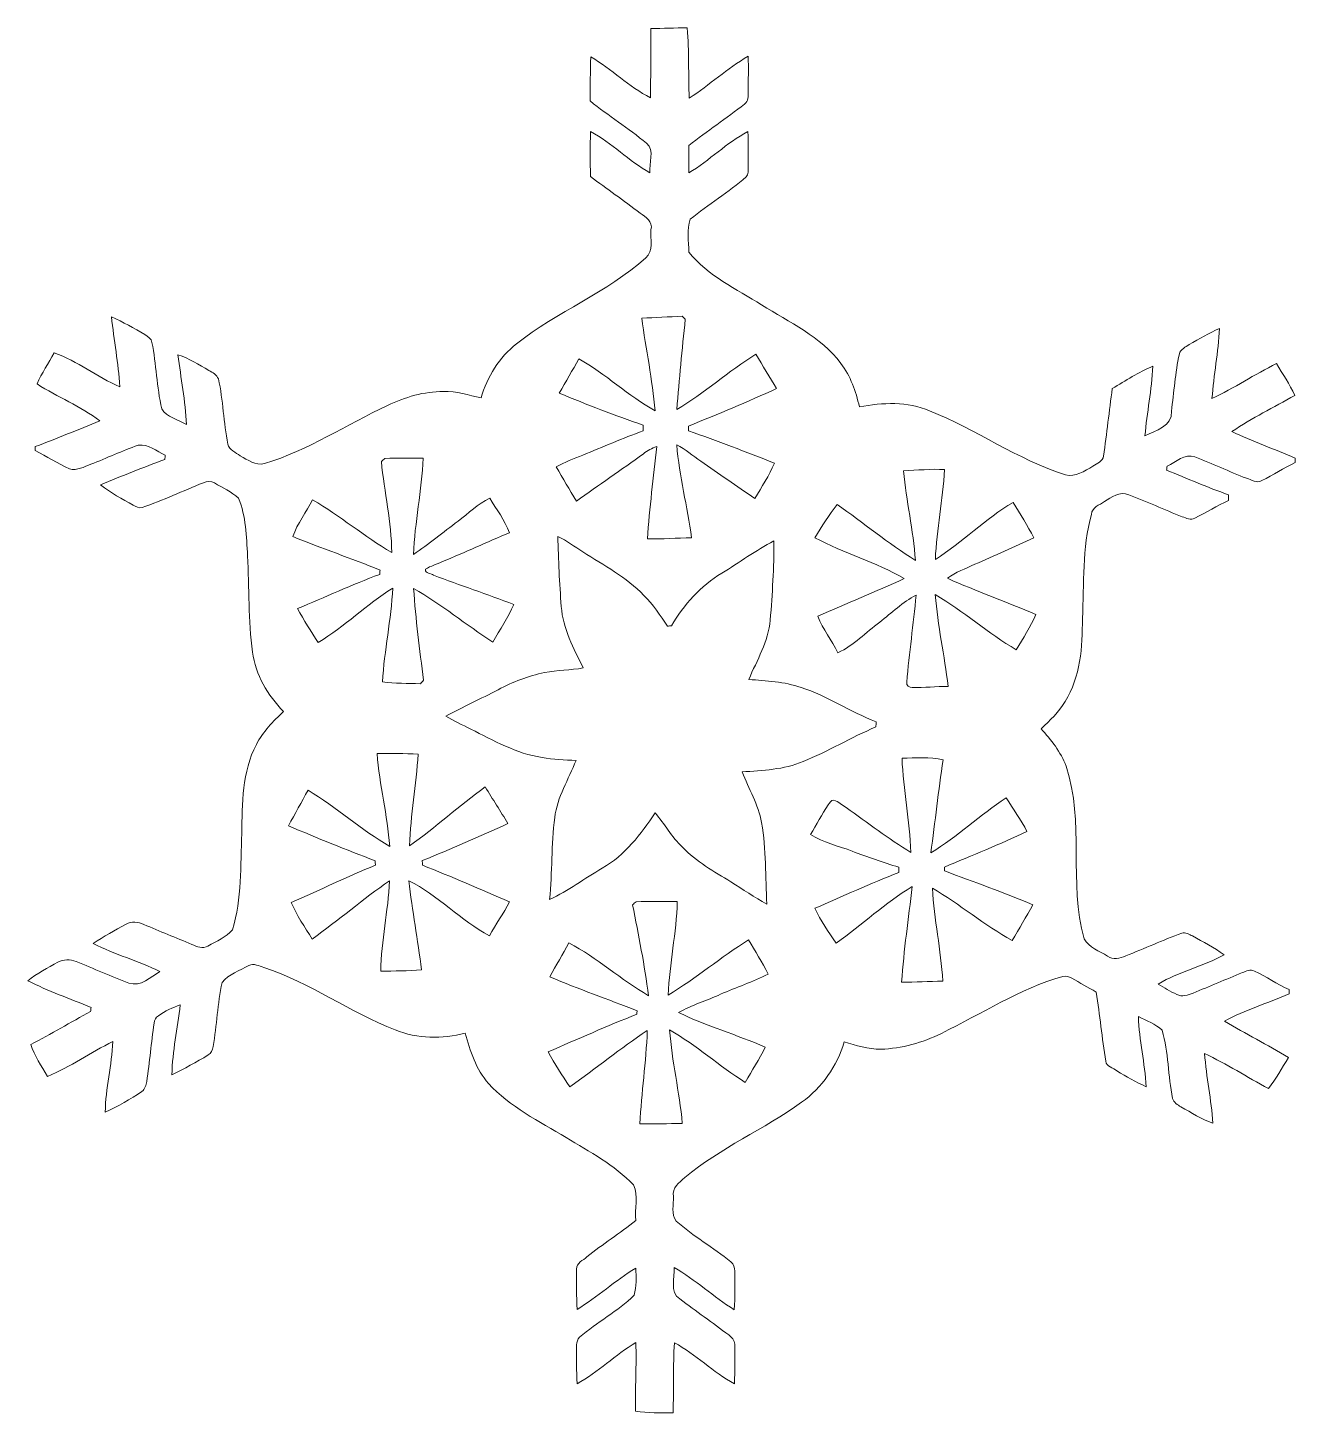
# Model space of a CAD drawing. Header units: centimetres. Extents: x -14.8 to 14.8, y -16.2 to 16.1.
import ezdxf

# ---------------------------------------------------------------- set-up
doc = ezdxf.new("R2010")
doc.units = ezdxf.units.CM
doc.header["$MEASUREMENT"] = 0
doc.layers.add('Layer 1', color=7, linetype='Continuous')

msp = doc.modelspace()

# ---------------------------------------------------------------- linework, layer by layer
at = {"layer": 'Layer 1', "color": 8, "lineweight": 9}
for points, knots in [([(-0.24942, 16.12855), (0.03316, 16.13208), (0.31679, 16.14831), (0.60007, 16.14196), (0.60007, 16.14196), (0.64382, 15.59797), (0.62406, 15.05187), (0.64735, 14.50683), (0.64735, 14.50683), (1.11548, 14.81622), (1.53599, 15.19475), (2.01753, 15.48403), (2.01753, 15.48403), (2.03588, 15.2071), (2.01648, 14.92981), (2.02459, 14.65253), (2.02459, 14.65253), (2.02318, 14.55411), (2.03094, 14.43028), (1.93886, 14.36749), (1.93886, 14.36749), (1.50848, 14.04117), (1.06574, 13.73143), (0.63606, 13.40511), (0.63606, 13.40511), (0.63465, 13.19062), (0.63394, 12.97648), (0.63711, 12.76199), (0.63711, 12.76199), (1.11583, 13.0548), (1.51835, 13.46473), (2.01577, 13.72543), (2.01577, 13.72543), (2.03129, 13.44921), (2.01789, 13.17263), (2.02459, 12.89605), (2.02459, 12.89605), (2.02177, 12.81985), (2.02565, 12.73271), (1.97591, 12.67027), (1.97591, 12.67027), (1.56739, 12.30762), (1.08867, 12.03245), (0.67204, 11.68249), (0.67204, 11.68249), (0.58314, 11.44543), (0.63218, 11.16497), (0.63853, 10.91485), (0.63853, 10.91485), (1.08126, 10.36416), (1.74625, 10.05513), (2.33398, 9.68471), (2.33398, 9.68471), (2.98097, 9.28043), (3.71651, 8.94988), (4.18288, 8.32299), (4.18288, 8.32299), (4.40972, 8.02454), (4.53178, 7.66965), (4.61433, 7.30876), (4.61433, 7.30876), (5.1569, 7.41247), (5.7337, 7.43505), (6.25228, 7.21633), (6.25228, 7.21633), (7.33742, 6.78559), (8.29804, 6.07544), (9.41881, 5.72655), (9.41881, 5.72655), (9.65447, 5.65599), (9.86155, 5.81933), (10.05875, 5.9241), (10.05875, 5.9241), (10.15047, 5.98725), (10.29053, 6.03523), (10.30958, 6.16223), (10.30958, 6.16223), (10.37978, 6.68681), (10.44116, 7.2128), (10.51242, 7.73738), (10.51242, 7.73738), (10.82357, 7.91518), (11.12096, 8.12579), (11.45787, 8.25455), (11.45787, 8.25455), (11.43211, 7.70916), (11.31711, 7.17294), (11.27407, 6.62931), (11.27407, 6.62931), (11.51996, 6.76195), (11.9186, 6.84873), (11.88861, 7.20469), (11.88861, 7.20469), (11.95176, 7.64989), (11.97998, 8.10145), (12.07523, 8.54136), (12.07523, 8.54136), (12.1031, 8.65284), (12.21846, 8.7054), (12.30665, 8.76185), (12.30665, 8.76185), (12.53666, 8.8959), (12.76808, 9.02996), (13.01291, 9.13509), (13.01291, 9.13509), (12.98575, 8.58757), (12.87568, 8.04888), (12.83652, 7.50243), (12.83652, 7.50243), (13.35228, 7.74726), (13.8303, 8.06582), (14.34324, 8.31699), (14.34324, 8.31699), (14.4847, 8.0704), (14.64768, 7.83439), (14.76692, 7.57546), (14.76692, 7.57546), (14.27727, 7.29782), (13.76891, 7.04841), (13.30113, 6.73408), (13.30113, 6.73408), (13.78091, 6.49772), (14.2882, 6.32556), (14.77892, 6.11425), (14.77892, 6.11425), (14.77821, 6.0885), (14.7768, 6.03629), (14.7761, 6.01053), (14.7761, 6.01053), (14.51151, 5.88036), (14.26563, 5.71455), (13.99681, 5.5932), (13.99681, 5.5932), (13.8811, 5.50924), (13.75551, 5.61542), (13.64156, 5.64223), (13.64156, 5.64223), (13.23904, 5.80416), (12.84252, 5.98055), (12.4393, 6.13965), (12.4393, 6.13965), (12.19941, 6.23984), (11.99762, 6.00877), (11.78771, 5.92446), (11.78771, 5.92446), (11.78525, 5.90117), (11.78066, 5.85496), (11.77819, 5.83168), (11.77819, 5.83168), (12.25867, 5.63906), (12.73316, 5.4288), (13.22246, 5.25771), (13.22246, 5.25771), (13.22281, 5.21467), (13.22387, 5.17163), (13.22493, 5.12824), (13.22493, 5.12824), (12.95576, 5.00194), (12.70141, 4.84672), (12.43647, 4.71337), (12.43647, 4.71337), (12.34087, 4.6601), (12.2361, 4.71478), (12.14367, 4.74547), (12.14367, 4.74547), (11.72563, 4.91269), (11.31676, 5.10284), (10.89413, 5.25735), (10.89413, 5.25735), (10.68387, 5.35366), (10.49796, 5.19597), (10.32686, 5.10037), (10.32686, 5.10037), (10.21468, 5.0157), (10.03829, 4.97125), (10.02488, 4.80262), (10.02488, 4.80262), (9.80369, 4.01416), (9.85837, 3.18337), (9.81357, 2.37304), (9.81357, 2.37304), (9.81957, 1.71194), (9.767, 1.01379), (9.41246, 0.43559), (9.41246, 0.43559), (9.265, 0.19182), (9.05757, -0.00503), (8.85013, -0.19659), (8.85013, -0.19659), (9.08473, -0.45624), (9.31404, -0.73634), (9.43257, -1.07042), (9.43257, -1.07042), (9.87284, -2.3697), (9.48725, -3.78011), (9.85555, -5.09421), (9.85555, -5.09421), (9.96491, -5.29705), (10.21574, -5.3789), (10.40306, -5.49531), (10.40306, -5.49531), (10.52477, -5.60079), (10.69375, -5.54118), (10.82534, -5.49284), (10.82534, -5.49284), (11.26208, -5.31998), (11.68929, -5.12172), (12.13238, -4.96474), (12.13238, -4.96474), (12.22057, -4.93228), (12.307, -4.9919), (12.3832, -5.02824), (12.3832, -5.02824), (12.63262, -5.16582), (12.88732, -5.29776), (13.11875, -5.46497), (13.11875, -5.46497), (12.63015, -5.74261), (12.06394, -5.85656), (11.58275, -6.1476), (11.58275, -6.1476), (11.7221, -6.2365), (11.86533, -6.3187), (12.0142, -6.39208), (12.0142, -6.39208), (12.13414, -6.45346), (12.27702, -6.4083), (12.39414, -6.36103), (12.39414, -6.36103), (12.77761, -6.20122), (13.16108, -6.04177), (13.54455, -5.88196), (13.54455, -5.88196), (13.63168, -5.84986), (13.73399, -5.79482), (13.82606, -5.84633), (13.82606, -5.84633), (14.09876, -5.98144), (14.357, -6.14654), (14.63357, -6.27566), (14.63357, -6.27566), (14.63463, -6.30141), (14.6371, -6.35292), (14.63851, -6.37867), (14.63851, -6.37867), (14.13757, -6.59739), (13.60523, -6.74873), (13.12686, -7.01438), (13.12686, -7.01438), (13.61793, -7.30789), (14.13298, -7.55977), (14.6184, -7.86316), (14.6184, -7.86316), (14.46812, -8.10587), (14.33371, -8.36093), (14.15415, -8.58424), (14.15415, -8.58424), (13.65567, -8.31683), (13.1766, -8.01238), (12.66507, -7.76967), (12.66507, -7.76967), (12.69894, -8.31436), (12.82453, -8.84988), (12.85557, -9.39457), (12.85557, -9.39457), (12.59416, -9.29473), (12.35286, -9.15044), (12.11156, -9.01145), (12.11156, -9.01145), (12.03431, -8.96277), (11.94258, -8.91056), (11.9193, -8.81495), (11.9193, -8.81495), (11.80712, -8.29002), (11.82652, -7.73969), (11.6713, -7.22428), (11.6713, -7.22428), (11.5196, -7.07929), (11.30864, -7.00309), (11.12308, -6.90784), (11.12308, -6.90784), (11.12943, -7.45817), (11.27689, -7.9951), (11.30018, -8.54331), (11.30018, -8.54331), (11.06664, -8.43148), (10.84015, -8.30448), (10.6172, -8.17396), (10.6172, -8.17396), (10.53676, -8.09634), (10.3759, -8.07553), (10.35967, -7.94782), (10.35967, -7.94782), (10.27218, -7.41231), (10.22526, -6.87079), (10.13283, -6.33598), (10.13283, -6.33598), (9.94445, -6.22697), (9.75677, -6.11656), (9.56451, -6.0146), (9.56451, -6.0146), (9.5003, -5.98356), (9.42869, -5.94546), (9.35602, -5.96874), (9.35602, -5.96874), (8.34743, -6.26014), (7.46301, -6.84363), (6.52568, -7.29801), (6.52568, -7.29801), (6.08683, -7.51744), (5.60317, -7.65043), (5.1121, -7.66948), (5.1121, -7.66948), (4.82035, -7.66208), (4.53672, -7.58376), (4.25944, -7.49909), (4.25944, -7.49909), (4.09222, -8.06177), (3.74756, -8.56236), (3.26743, -8.90526), (3.26743, -8.90526), (2.38654, -9.5325), (1.37901, -9.96889), (0.54045, -10.65892), (0.54045, -10.65892), (0.41275, -10.77569), (0.23812, -10.89846), (0.27799, -11.10307), (0.27799, -11.10307), (0.28963, -11.28616), (0.21731, -11.51441), (0.3436, -11.67351), (0.3436, -11.67351), (0.73766, -12.02911), (1.20509, -12.29122), (1.61748, -12.62389), (1.61748, -12.62389), (1.6831, -12.67646), (1.71132, -12.76254), (1.70956, -12.84473), (1.70956, -12.84473), (1.70356, -13.14318), (1.72296, -13.4441), (1.69792, -13.74255), (1.69792, -13.74255), (1.20897, -13.4441), (0.79057, -13.04229), (0.29527, -12.75513), (0.29527, -12.75513), (0.31503, -12.9996), (0.17886, -13.32663), (0.43074, -13.49067), (0.43074, -13.49067), (0.80363, -13.77783), (1.19309, -14.04418), (1.56704, -14.33063), (1.56704, -14.33063), (1.63477, -14.38496), (1.70956, -14.45305), (1.7085, -14.54794), (1.7085, -14.54794), (1.70533, -14.85451), (1.72226, -15.16354), (1.69898, -15.47046), (1.69898, -15.47046), (1.20156, -15.19988), (0.80186, -14.77901), (0.30127, -14.51196), (0.30127, -14.51196), (0.26811, -15.05453), (0.28469, -15.59887), (0.27128, -16.14215), (0.27128, -16.14215), (-0.02187, -16.14074), (-0.31821, -16.15626), (-0.60854, -16.10722), (-0.60854, -16.10722), (-0.61454, -15.57241), (-0.58032, -15.03795), (-0.59902, -14.5042), (-0.59902, -14.5042), (-1.07527, -14.79771), (-1.48132, -15.19353), (-1.9685, -15.47081), (-1.9685, -15.47081), (-1.97873, -15.16636), (-1.99073, -14.86227), (-1.97909, -14.55853), (-1.97909, -14.55853), (-1.97909, -14.49362), (-1.95721, -14.42871), (-1.90994, -14.38355), (-1.90994, -14.38355), (-1.50389, -14.03359), (-1.02165, -13.77607), (-0.6343, -13.40459), (-0.6343, -13.40459), (-0.58702, -13.20174), (-0.58597, -12.98196), (-0.59937, -12.771), (-0.59937, -12.771), (-1.07597, -13.06416), (-1.4979, -13.43599), (-1.9678, -13.73938), (-1.9678, -13.73938), (-1.97838, -13.42399), (-1.99214, -13.10896), (-1.97979, -12.79464), (-1.97979, -12.79464), (-1.9872, -12.65071), (-1.82457, -12.59285), (-1.74131, -12.50501), (-1.74131, -12.50501), (-1.36772, -12.21573), (-0.9712, -11.9575), (-0.60114, -11.66363), (-0.60114, -11.66363), (-0.635, -11.39235), (-0.52599, -11.08261), (-0.65088, -10.83108), (-0.65088, -10.83108), (-1.10279, -10.37), (-1.67499, -10.05532), (-2.22497, -9.72653), (-2.22497, -9.72653), (-2.85221, -9.34518), (-3.53131, -9.01533), (-4.03402, -8.46641), (-4.03402, -8.46641), (-4.32647, -8.13621), (-4.45982, -7.71076), (-4.57941, -7.29554), (-4.57941, -7.29554), (-5.11493, -7.43771), (-5.69031, -7.42289), (-6.20783, -7.21793), (-6.20783, -7.21793), (-7.2637, -6.80729), (-8.19115, -6.11938), (-9.26959, -5.7606), (-9.26959, -5.7606), (-9.37966, -5.73097), (-9.50877, -5.65759), (-9.62307, -5.71615), (-9.62307, -5.71615), (-9.83404, -5.83328), (-10.09333, -5.91547), (-10.24714, -6.11091), (-10.24714, -6.11091), (-10.35121, -6.60374), (-10.3699, -7.11033), (-10.45422, -7.60669), (-10.45422, -7.60669), (-10.46868, -7.68289), (-10.50114, -7.76085), (-10.57169, -7.80142), (-10.57169, -7.80142), (-10.84051, -7.97675), (-11.13085, -8.11539), (-11.41554, -8.26286), (-11.41554, -8.26286), (-11.40813, -7.7157), (-11.28113, -7.17806), (-11.2201, -6.63549), (-11.2201, -6.63549), (-11.40178, -6.69441), (-11.5764, -6.77837), (-11.73233, -6.88843), (-11.73233, -6.88843), (-11.79266, -6.92618), (-11.82652, -6.99109), (-11.83323, -7.06094), (-11.83323, -7.06094), (-11.89955, -7.51214), (-11.932, -7.96758), (-12.00468, -8.41808), (-12.00468, -8.41808), (-12.02373, -8.50204), (-12.0389, -8.60082), (-12.11545, -8.65409), (-12.11545, -8.65409), (-12.38885, -8.83259), (-12.67213, -8.99981), (-12.96917, -9.13669), (-12.96917, -9.13669), (-12.96423, -8.58141), (-12.81924, -8.04025), (-12.79172, -7.4878), (-12.79172, -7.4878), (-13.30678, -7.74568), (-13.78303, -8.07906), (-14.31643, -8.30096), (-14.31643, -8.30096), (-14.45754, -8.05789), (-14.62123, -7.82471), (-14.70837, -7.55518), (-14.70837, -7.55518), (-14.23247, -7.31776), (-13.7795, -7.03872), (-13.31137, -6.78754), (-13.31137, -6.78754), (-13.3089, -6.76461), (-13.3036, -6.71839), (-13.30114, -6.69511), (-13.30114, -6.69511), (-13.79502, -6.4905), (-14.30055, -6.31164), (-14.77892, -6.07175), (-14.77892, -6.07175), (-14.55879, -5.90454), (-14.31502, -5.77013), (-14.07266, -5.63854), (-14.07266, -5.63854), (-13.9446, -5.56587), (-13.78479, -5.57081), (-13.65039, -5.62478), (-13.65039, -5.62478), (-13.23622, -5.78212), (-12.83723, -5.97827), (-12.41919, -6.12537), (-12.41919, -6.12537), (-12.14191, -6.22345), (-11.91613, -5.98215), (-11.69459, -5.85479), (-11.69459, -5.85479), (-12.20223, -5.61173), (-12.74763, -5.4558), (-13.25139, -5.20498), (-13.25139, -5.20498), (-13.00374, -5.0427), (-12.7501, -4.88889), (-12.48622, -4.75413), (-12.48622, -4.75413), (-12.35957, -4.68357), (-12.20259, -4.69909), (-12.07417, -4.75766), (-12.07417, -4.75766), (-11.7034, -4.9224), (-11.32382, -5.06528), (-10.95128, -5.22544), (-10.95128, -5.22544), (-10.83345, -5.27306), (-10.69622, -5.33868), (-10.57487, -5.26177), (-10.57487, -5.26177), (-10.37802, -5.1503), (-10.15365, -5.05505), (-10.00302, -4.88148), (-10.00302, -4.88148), (-9.779, -4.15617), (-9.82169, -3.385), (-9.78676, -2.6357), (-9.78676, -2.6357), (-9.77583, -1.94073), (-9.78006, -1.19778), (-9.44704, -0.5656), (-9.44704, -0.5656), (-9.29393, -0.26503), (-9.05545, -0.02232), (-8.81204, 0.20593), (-8.81204, 0.20593), (-9.18422, 0.5834), (-9.46609, 1.05894), (-9.53488, 1.59129), (-9.53488, 1.59129), (-9.63965, 2.33353), (-9.61284, 3.08706), (-9.65165, 3.83389), (-9.65165, 3.83389), (-9.68128, 4.28651), (-9.68622, 4.75429), (-9.8612, 5.1808), (-9.8612, 5.1808), (-10.02877, 5.32544), (-10.22985, 5.42916), (-10.42423, 5.53358), (-10.42423, 5.53358), (-10.50361, 5.58085), (-10.59921, 5.57662), (-10.68176, 5.54028), (-10.68176, 5.54028), (-11.15907, 5.34837), (-11.62544, 5.12682), (-12.11369, 4.96349), (-12.11369, 4.96349), (-12.18565, 4.93703), (-12.25656, 4.98289), (-12.31724, 5.01499), (-12.31724, 5.01499), (-12.57829, 5.15999), (-12.84358, 5.30145), (-13.07924, 5.48701), (-13.07924, 5.48701), (-12.58464, 5.69974), (-12.08264, 5.89376), (-11.57923, 6.08426), (-11.57923, 6.08426), (-11.57782, 6.10825), (-11.57499, 6.15658), (-11.57358, 6.18057), (-11.57358, 6.18057), (-11.77467, 6.27229), (-11.96234, 6.44657), (-12.19976, 6.41341), (-12.19976, 6.41341), (-12.57618, 6.28782), (-12.93389, 6.11249), (-13.30396, 5.96961), (-13.30396, 5.96961), (-13.46447, 5.91352), (-13.62745, 5.81474), (-13.8042, 5.86025), (-13.8042, 5.86025), (-14.08183, 5.98549), (-14.33619, 6.15517), (-14.60712, 6.29311), (-14.60712, 6.29311), (-14.60606, 6.31498), (-14.60324, 6.35908), (-14.60218, 6.38095), (-14.60218, 6.38095), (-14.09735, 6.5718), (-13.59923, 6.77924), (-13.09794, 6.97891), (-13.09794, 6.97891), (-13.54808, 7.3271), (-14.08465, 7.537), (-14.56196, 7.84321), (-14.56196, 7.84321), (-14.4466, 8.09404), (-14.29844, 8.32722), (-14.16156, 8.56641), (-14.16156, 8.56641), (-13.61581, 8.37873), (-13.16249, 7.99879), (-12.63121, 7.77901), (-12.63121, 7.77901), (-12.66508, 8.32511), (-12.76915, 8.86415), (-12.8263, 9.40778), (-12.8263, 9.40778), (-12.55572, 9.2889), (-12.2996, 9.14038), (-12.04419, 8.99221), (-12.04419, 8.99221), (-11.97751, 8.94741), (-11.89532, 8.89978), (-11.88156, 8.81265), (-11.88156, 8.81265), (-11.77925, 8.30077), (-11.77184, 7.77266), (-11.65437, 7.2636), (-11.65437, 7.2636), (-11.53372, 7.06569), (-11.27019, 7.01136), (-11.07934, 6.89706), (-11.07934, 6.89706), (-11.10086, 7.44316), (-11.20881, 7.9808), (-11.27584, 8.52231), (-11.27584, 8.52231), (-11.0176, 8.43835), (-10.78654, 8.29018), (-10.55159, 8.15789), (-10.55159, 8.15789), (-10.47186, 8.10497), (-10.36955, 8.05876), (-10.33286, 7.96316), (-10.33286, 7.96316), (-10.21715, 7.46257), (-10.21539, 6.94363), (-10.11202, 6.44092), (-10.11202, 6.44092), (-10.0831, 6.29734), (-9.92717, 6.24584), (-9.82275, 6.16787), (-9.82275, 6.16787), (-9.65094, 6.07051), (-9.46715, 5.9368), (-9.25583, 5.98478), (-9.25583, 5.98478), (-8.23772, 6.29699), (-7.34554, 6.89706), (-6.38599, 7.34262), (-6.38599, 7.34262), (-5.97923, 7.53348), (-5.5372, 7.67176), (-5.08353, 7.66436), (-5.08353, 7.66436), (-4.78332, 7.68164), (-4.4958, 7.58145), (-4.20723, 7.51654), (-4.20723, 7.51654), (-4.06471, 8.00796), (-3.78284, 8.4634), (-3.37855, 8.7809), (-3.37855, 8.7809), (-2.42994, 9.52879), (-1.27212, 9.97329), (-0.36548, 10.77974), (-0.36548, 10.77974), (-0.17921, 10.94131), (-0.26494, 11.22565), (-0.24695, 11.43943), (-0.24695, 11.43943), (-0.19085, 11.63628), (-0.37889, 11.72765), (-0.49671, 11.82819), (-0.49671, 11.82819), (-0.88159, 12.11571), (-1.27388, 12.39299), (-1.65841, 12.68086), (-1.65841, 12.68086), (-1.66053, 13.02975), (-1.66441, 13.37865), (-1.65453, 13.72719), (-1.65453, 13.72719), (-1.15535, 13.46402), (-0.7613, 13.03787), (-0.26882, 12.76411), (-0.26882, 12.76411), (-0.30304, 12.9853), (-0.1457, 13.28975), (-0.35137, 13.4552), (-0.35137, 13.4552), (-0.7687, 13.80833), (-1.24072, 14.09161), (-1.66159, 14.44157), (-1.66159, 14.44157), (-1.66053, 14.78412), (-1.66547, 15.12666), (-1.64571, 15.46886), (-1.64571, 15.46886), (-1.16205, 15.18311), (-0.75989, 14.77283), (-0.26035, 14.51389), (-0.26035, 14.51389), (-0.24624, 15.05187), (-0.25012, 15.59021), (-0.24942, 16.12855), (-0.24942, 16.12855), (-0.24942, 16.12855), (-0.24942, 16.12855), (-0.24942, 16.12855)], [0, 0, 0, 0, 0.00534759, 0.00534759, 0.00534759, 0.00534759, 0.01069519, 0.01069519, 0.01069519, 0.01069519, 0.01604278, 0.01604278, 0.01604278, 0.01604278, 0.02139037, 0.02139037, 0.02139037, 0.02139037, 0.02673797, 0.02673797, 0.02673797, 0.02673797, 0.03208556, 0.03208556, 0.03208556, 0.03208556, 0.03743316, 0.03743316, 0.03743316, 0.03743316, 0.04278075, 0.04278075, 0.04278075, 0.04278075, 0.04812834, 0.04812834, 0.04812834, 0.04812834, 0.05347594, 0.05347594, 0.05347594, 0.05347594, 0.05882353, 0.05882353, 0.05882353, 0.05882353, 0.06417112, 0.06417112, 0.06417112, 0.06417112, 0.06951872, 0.06951872, 0.06951872, 0.06951872, 0.07486631, 0.07486631, 0.07486631, 0.07486631, 0.0802139, 0.0802139, 0.0802139, 0.0802139, 0.0855615, 0.0855615, 0.0855615, 0.0855615, 0.09090909, 0.09090909, 0.09090909, 0.09090909, 0.09625668, 0.09625668, 0.09625668, 0.09625668, 0.10160428, 0.10160428, 0.10160428, 0.10160428, 0.10695187, 0.10695187, 0.10695187, 0.10695187, 0.11229947, 0.11229947, 0.11229947, 0.11229947, 0.11764706, 0.11764706, 0.11764706, 0.11764706, 0.12299465, 0.12299465, 0.12299465, 0.12299465, 0.12834225, 0.12834225, 0.12834225, 0.12834225, 0.13368984, 0.13368984, 0.13368984, 0.13368984, 0.13903743, 0.13903743, 0.13903743, 0.13903743, 0.14438503, 0.14438503, 0.14438503, 0.14438503, 0.14973262, 0.14973262, 0.14973262, 0.14973262, 0.15508021, 0.15508021, 0.15508021, 0.15508021, 0.16042781, 0.16042781, 0.16042781, 0.16042781, 0.1657754, 0.1657754, 0.1657754, 0.1657754, 0.17112299, 0.17112299, 0.17112299, 0.17112299, 0.17647059, 0.17647059, 0.17647059, 0.17647059, 0.18181818, 0.18181818, 0.18181818, 0.18181818, 0.18716578, 0.18716578, 0.18716578, 0.18716578, 0.19251337, 0.19251337, 0.19251337, 0.19251337, 0.19786096, 0.19786096, 0.19786096, 0.19786096, 0.20320856, 0.20320856, 0.20320856, 0.20320856, 0.20855615, 0.20855615, 0.20855615, 0.20855615, 0.21390374, 0.21390374, 0.21390374, 0.21390374, 0.21925134, 0.21925134, 0.21925134, 0.21925134, 0.22459893, 0.22459893, 0.22459893, 0.22459893, 0.22994652, 0.22994652, 0.22994652, 0.22994652, 0.23529412, 0.23529412, 0.23529412, 0.23529412, 0.24064171, 0.24064171, 0.24064171, 0.24064171, 0.2459893, 0.2459893, 0.2459893, 0.2459893, 0.2513369, 0.2513369, 0.2513369, 0.2513369, 0.25668449, 0.25668449, 0.25668449, 0.25668449, 0.26203209, 0.26203209, 0.26203209, 0.26203209, 0.26737968, 0.26737968, 0.26737968, 0.26737968, 0.27272727, 0.27272727, 0.27272727, 0.27272727, 0.27807487, 0.27807487, 0.27807487, 0.27807487, 0.28342246, 0.28342246, 0.28342246, 0.28342246, 0.28877005, 0.28877005, 0.28877005, 0.28877005, 0.29411765, 0.29411765, 0.29411765, 0.29411765, 0.29946524, 0.29946524, 0.29946524, 0.29946524, 0.30481283, 0.30481283, 0.30481283, 0.30481283, 0.31016043, 0.31016043, 0.31016043, 0.31016043, 0.31550802, 0.31550802, 0.31550802, 0.31550802, 0.32085561, 0.32085561, 0.32085561, 0.32085561, 0.32620321, 0.32620321, 0.32620321, 0.32620321, 0.3315508, 0.3315508, 0.3315508, 0.3315508, 0.3368984, 0.3368984, 0.3368984, 0.3368984, 0.34224599, 0.34224599, 0.34224599, 0.34224599, 0.34759358, 0.34759358, 0.34759358, 0.34759358, 0.35294118, 0.35294118, 0.35294118, 0.35294118, 0.35828877, 0.35828877, 0.35828877, 0.35828877, 0.36363636, 0.36363636, 0.36363636, 0.36363636, 0.36898396, 0.36898396, 0.36898396, 0.36898396, 0.37433155, 0.37433155, 0.37433155, 0.37433155, 0.37967914, 0.37967914, 0.37967914, 0.37967914, 0.38502674, 0.38502674, 0.38502674, 0.38502674, 0.39037433, 0.39037433, 0.39037433, 0.39037433, 0.39572193, 0.39572193, 0.39572193, 0.39572193, 0.40106952, 0.40106952, 0.40106952, 0.40106952, 0.40641711, 0.40641711, 0.40641711, 0.40641711, 0.41176471, 0.41176471, 0.41176471, 0.41176471, 0.4171123, 0.4171123, 0.4171123, 0.4171123, 0.42245989, 0.42245989, 0.42245989, 0.42245989, 0.42780749, 0.42780749, 0.42780749, 0.42780749, 0.43315508, 0.43315508, 0.43315508, 0.43315508, 0.43850267, 0.43850267, 0.43850267, 0.43850267, 0.44385027, 0.44385027, 0.44385027, 0.44385027, 0.44919786, 0.44919786, 0.44919786, 0.44919786, 0.45454545, 0.45454545, 0.45454545, 0.45454545, 0.45989305, 0.45989305, 0.45989305, 0.45989305, 0.46524064, 0.46524064, 0.46524064, 0.46524064, 0.47058824, 0.47058824, 0.47058824, 0.47058824, 0.47593583, 0.47593583, 0.47593583, 0.47593583, 0.48128342, 0.48128342, 0.48128342, 0.48128342, 0.48663102, 0.48663102, 0.48663102, 0.48663102, 0.49197861, 0.49197861, 0.49197861, 0.49197861, 0.4973262, 0.4973262, 0.4973262, 0.4973262, 0.5026738, 0.5026738, 0.5026738, 0.5026738, 0.50802139, 0.50802139, 0.50802139, 0.50802139, 0.51336898, 0.51336898, 0.51336898, 0.51336898, 0.51871658, 0.51871658, 0.51871658, 0.51871658, 0.52406417, 0.52406417, 0.52406417, 0.52406417, 0.52941176, 0.52941176, 0.52941176, 0.52941176, 0.53475936, 0.53475936, 0.53475936, 0.53475936, 0.54010695, 0.54010695, 0.54010695, 0.54010695, 0.54545455, 0.54545455, 0.54545455, 0.54545455, 0.55080214, 0.55080214, 0.55080214, 0.55080214, 0.55614973, 0.55614973, 0.55614973, 0.55614973, 0.56149733, 0.56149733, 0.56149733, 0.56149733, 0.56684492, 0.56684492, 0.56684492, 0.56684492, 0.57219251, 0.57219251, 0.57219251, 0.57219251, 0.57754011, 0.57754011, 0.57754011, 0.57754011, 0.5828877, 0.5828877, 0.5828877, 0.5828877, 0.58823529, 0.58823529, 0.58823529, 0.58823529, 0.59358289, 0.59358289, 0.59358289, 0.59358289, 0.59893048, 0.59893048, 0.59893048, 0.59893048, 0.60427807, 0.60427807, 0.60427807, 0.60427807, 0.60962567, 0.60962567, 0.60962567, 0.60962567, 0.61497326, 0.61497326, 0.61497326, 0.61497326, 0.62032086, 0.62032086, 0.62032086, 0.62032086, 0.62566845, 0.62566845, 0.62566845, 0.62566845, 0.63101604, 0.63101604, 0.63101604, 0.63101604, 0.63636364, 0.63636364, 0.63636364, 0.63636364, 0.64171123, 0.64171123, 0.64171123, 0.64171123, 0.64705882, 0.64705882, 0.64705882, 0.64705882, 0.65240642, 0.65240642, 0.65240642, 0.65240642, 0.65775401, 0.65775401, 0.65775401, 0.65775401, 0.6631016, 0.6631016, 0.6631016, 0.6631016, 0.6684492, 0.6684492, 0.6684492, 0.6684492, 0.67379679, 0.67379679, 0.67379679, 0.67379679, 0.67914439, 0.67914439, 0.67914439, 0.67914439, 0.68449198, 0.68449198, 0.68449198, 0.68449198, 0.68983957, 0.68983957, 0.68983957, 0.68983957, 0.69518717, 0.69518717, 0.69518717, 0.69518717, 0.70053476, 0.70053476, 0.70053476, 0.70053476, 0.70588235, 0.70588235, 0.70588235, 0.70588235, 0.71122995, 0.71122995, 0.71122995, 0.71122995, 0.71657754, 0.71657754, 0.71657754, 0.71657754, 0.72192513, 0.72192513, 0.72192513, 0.72192513, 0.72727273, 0.72727273, 0.72727273, 0.72727273, 0.73262032, 0.73262032, 0.73262032, 0.73262032, 0.73796791, 0.73796791, 0.73796791, 0.73796791, 0.74331551, 0.74331551, 0.74331551, 0.74331551, 0.7486631, 0.7486631, 0.7486631, 0.7486631, 0.7540107, 0.7540107, 0.7540107, 0.7540107, 0.75935829, 0.75935829, 0.75935829, 0.75935829, 0.76470588, 0.76470588, 0.76470588, 0.76470588, 0.77005348, 0.77005348, 0.77005348, 0.77005348, 0.77540107, 0.77540107, 0.77540107, 0.77540107, 0.78074866, 0.78074866, 0.78074866, 0.78074866, 0.78609626, 0.78609626, 0.78609626, 0.78609626, 0.79144385, 0.79144385, 0.79144385, 0.79144385, 0.79679144, 0.79679144, 0.79679144, 0.79679144, 0.80213904, 0.80213904, 0.80213904, 0.80213904, 0.80748663, 0.80748663, 0.80748663, 0.80748663, 0.81283422, 0.81283422, 0.81283422, 0.81283422, 0.81818182, 0.81818182, 0.81818182, 0.81818182, 0.82352941, 0.82352941, 0.82352941, 0.82352941, 0.82887701, 0.82887701, 0.82887701, 0.82887701, 0.8342246, 0.8342246, 0.8342246, 0.8342246, 0.83957219, 0.83957219, 0.83957219, 0.83957219, 0.84491979, 0.84491979, 0.84491979, 0.84491979, 0.85026738, 0.85026738, 0.85026738, 0.85026738, 0.85561497, 0.85561497, 0.85561497, 0.85561497, 0.86096257, 0.86096257, 0.86096257, 0.86096257, 0.86631016, 0.86631016, 0.86631016, 0.86631016, 0.87165775, 0.87165775, 0.87165775, 0.87165775, 0.87700535, 0.87700535, 0.87700535, 0.87700535, 0.88235294, 0.88235294, 0.88235294, 0.88235294, 0.88770053, 0.88770053, 0.88770053, 0.88770053, 0.89304813, 0.89304813, 0.89304813, 0.89304813, 0.89839572, 0.89839572, 0.89839572, 0.89839572, 0.90374332, 0.90374332, 0.90374332, 0.90374332, 0.90909091, 0.90909091, 0.90909091, 0.90909091, 0.9144385, 0.9144385, 0.9144385, 0.9144385, 0.9197861, 0.9197861, 0.9197861, 0.9197861, 0.92513369, 0.92513369, 0.92513369, 0.92513369, 0.93048128, 0.93048128, 0.93048128, 0.93048128, 0.93582888, 0.93582888, 0.93582888, 0.93582888, 0.94117647, 0.94117647, 0.94117647, 0.94117647, 0.94652406, 0.94652406, 0.94652406, 0.94652406, 0.95187166, 0.95187166, 0.95187166, 0.95187166, 0.95721925, 0.95721925, 0.95721925, 0.95721925, 0.96256684, 0.96256684, 0.96256684, 0.96256684, 0.96791444, 0.96791444, 0.96791444, 0.96791444, 0.97326203, 0.97326203, 0.97326203, 0.97326203, 0.97860963, 0.97860963, 0.97860963, 0.97860963, 0.98395722, 0.98395722, 0.98395722, 0.98395722, 0.98930481, 0.98930481, 0.98930481, 0.98930481, 1, 1, 1, 1]), ([(-0.46108, 9.37603), (-0.36019, 8.65496), (-0.21308, 7.93987), (-0.14993, 7.21386), (-0.14993, 7.21386), (-0.77047, 7.57475), (-1.30599, 8.06899), (-1.92582, 8.43165), (-1.92582, 8.43165), (-2.07328, 8.16107), (-2.23238, 7.89754), (-2.38337, 7.62908), (-2.38337, 7.62908), (-1.74025, 7.36026), (-1.08691, 7.11085), (-0.42827, 6.88154), (-0.42827, 6.88154), (-0.42792, 6.83674), (-0.42722, 6.79194), (-0.42616, 6.74678), (-0.42616, 6.74678), (-0.90488, 6.57956), (-1.36807, 6.37284), (-1.83797, 6.18339), (-1.83797, 6.18339), (-2.04541, 6.09732), (-2.25672, 6.019), (-2.45428, 5.91105), (-2.45428, 5.91105), (-2.30011, 5.64329), (-2.14912, 5.37342), (-1.98261, 5.11307), (-1.98261, 5.11307), (-1.46297, 5.48031), (-0.9391, 5.84155), (-0.42298, 6.21409), (-0.42298, 6.21409), (-0.32985, 6.28993), (-0.22225, 6.34391), (-0.11113, 6.38801), (-0.11113, 6.38801), (-0.18627, 5.66869), (-0.28117, 4.95079), (-0.32773, 4.22901), (-0.32773, 4.22901), (0.01587, 4.22654), (0.35913, 4.24876), (0.70273, 4.25758), (0.70273, 4.25758), (0.60572, 4.98254), (0.41381, 5.69303), (0.35454, 6.42293), (0.35454, 6.42293), (0.55739, 6.32133), (0.72778, 6.16928), (0.91475, 6.04264), (0.91475, 6.04264), (1.33279, 5.74912), (1.7526, 5.45773), (2.17699, 5.17304), (2.17699, 5.17304), (2.33398, 5.44397), (2.50966, 5.70644), (2.63207, 5.99572), (2.63207, 5.99572), (1.96885, 6.25536), (1.30598, 6.51783), (0.63182, 6.74713), (0.63182, 6.74713), (0.63182, 6.7743), (0.63182, 6.82827), (0.63182, 6.85544), (0.63182, 6.85544), (1.31657, 7.14612), (2.00625, 7.42623), (2.68428, 7.73315), (2.68428, 7.73315), (2.52377, 8.00055), (2.35902, 8.26514), (2.20098, 8.5336), (2.20098, 8.5336), (1.55751, 8.1459), (1.00365, 7.62449), (0.35454, 7.24667), (0.35454, 7.24667), (0.41733, 7.94799), (0.47978, 8.64966), (0.55421, 9.34993), (0.55421, 9.34993), (0.53058, 9.37427), (0.50694, 9.39861), (0.48366, 9.42295), (0.48366, 9.42295), (0.16898, 9.40426), (-0.1464, 9.39156), (-0.46108, 9.37603), (-0.46108, 9.37603), (-0.46108, 9.37603), (-0.46108, 9.37603), (-0.46108, 9.37603)], [0, 0, 0, 0, 0.03846154, 0.03846154, 0.03846154, 0.03846154, 0.07692308, 0.07692308, 0.07692308, 0.07692308, 0.11538462, 0.11538462, 0.11538462, 0.11538462, 0.15384615, 0.15384615, 0.15384615, 0.15384615, 0.19230769, 0.19230769, 0.19230769, 0.19230769, 0.23076923, 0.23076923, 0.23076923, 0.23076923, 0.26923077, 0.26923077, 0.26923077, 0.26923077, 0.30769231, 0.30769231, 0.30769231, 0.30769231, 0.34615385, 0.34615385, 0.34615385, 0.34615385, 0.38461538, 0.38461538, 0.38461538, 0.38461538, 0.42307692, 0.42307692, 0.42307692, 0.42307692, 0.46153846, 0.46153846, 0.46153846, 0.46153846, 0.5, 0.5, 0.5, 0.5, 0.53846154, 0.53846154, 0.53846154, 0.53846154, 0.57692308, 0.57692308, 0.57692308, 0.57692308, 0.61538462, 0.61538462, 0.61538462, 0.61538462, 0.65384615, 0.65384615, 0.65384615, 0.65384615, 0.69230769, 0.69230769, 0.69230769, 0.69230769, 0.73076923, 0.73076923, 0.73076923, 0.73076923, 0.76923077, 0.76923077, 0.76923077, 0.76923077, 0.80769231, 0.80769231, 0.80769231, 0.80769231, 0.84615385, 0.84615385, 0.84615385, 0.84615385, 0.88461538, 0.88461538, 0.88461538, 0.88461538, 0.92307692, 0.92307692, 0.92307692, 0.92307692, 1, 1, 1, 1]), ([(-6.44913, 6.10719), (-6.47665, 6.0825), (-6.50452, 6.05781), (-6.53168, 6.03311), (-6.53168, 6.03311), (-6.46642, 5.32403), (-6.29285, 4.62271), (-6.29179, 3.90974), (-6.29179, 3.90974), (-6.92327, 4.29462), (-7.50112, 4.76276), (-8.13541, 5.14305), (-8.13541, 5.14305), (-8.29028, 4.8573), (-8.48219, 4.58954), (-8.60037, 4.28545), (-8.60037, 4.28545), (-7.92586, 4.01311), (-7.2383, 3.77533), (-6.56308, 3.5044), (-6.56308, 3.5044), (-6.56484, 3.479), (-6.56802, 3.4282), (-6.56978, 3.4028), (-6.56978, 3.4028), (-7.21995, 3.16538), (-7.84649, 2.86869), (-8.48572, 2.60482), (-8.48572, 2.60482), (-8.34567, 2.3293), (-8.16928, 2.07459), (-8.00453, 1.81389), (-8.00453, 1.81389), (-7.38929, 2.18501), (-6.87494, 2.70183), (-6.26639, 3.08424), (-6.26639, 3.08424), (-6.30661, 2.35046), (-6.46042, 1.62762), (-6.5084, 0.8942), (-6.5084, 0.8942), (-6.21383, 0.86421), (-5.91785, 0.85716), (-5.62152, 0.85433), (-5.62152, 0.85433), (-5.59647, 0.88185), (-5.57142, 0.90937), (-5.54602, 0.93653), (-5.54602, 0.93653), (-5.64057, 1.64703), (-5.73335, 2.35858), (-5.77956, 3.07401), (-5.77956, 3.07401), (-5.13362, 2.70501), (-4.55648, 2.22876), (-3.93383, 1.82306), (-3.93383, 1.82306), (-3.76696, 2.11446), (-3.5754, 2.39386), (-3.44347, 2.70395), (-3.44347, 2.70395), (-4.06682, 2.9329), (-4.693, 3.15515), (-5.31742, 3.38093), (-5.31742, 3.38093), (-5.35129, 3.43384), (-5.53156, 3.41938), (-5.50122, 3.52239), (-5.50122, 3.52239), (-5.37845, 3.6), (-5.2391, 3.64445), (-5.10611, 3.7009), (-5.10611, 3.7009), (-4.58259, 3.91644), (-4.06965, 4.15598), (-3.54648, 4.37259), (-3.54648, 4.37259), (-3.65654, 4.66539), (-3.84669, 4.91763), (-4.0065, 5.18327), (-4.0065, 5.18327), (-4.27708, 5.04075), (-4.5018, 4.82802), (-4.74451, 4.64528), (-4.74451, 4.64528), (-5.08776, 4.3807), (-5.42855, 4.11259), (-5.78556, 3.86635), (-5.78556, 3.86635), (-5.75028, 4.61847), (-5.59435, 5.35966), (-5.55802, 6.11143), (-5.55802, 6.11143), (-5.85541, 6.11249), (-6.15209, 6.11143), (-6.44913, 6.10719), (-6.44913, 6.10719), (-6.44913, 6.10719), (-6.44913, 6.10719), (-6.44913, 6.10719)], [0, 0, 0, 0, 0.03846154, 0.03846154, 0.03846154, 0.03846154, 0.07692308, 0.07692308, 0.07692308, 0.07692308, 0.11538462, 0.11538462, 0.11538462, 0.11538462, 0.15384615, 0.15384615, 0.15384615, 0.15384615, 0.19230769, 0.19230769, 0.19230769, 0.19230769, 0.23076923, 0.23076923, 0.23076923, 0.23076923, 0.26923077, 0.26923077, 0.26923077, 0.26923077, 0.30769231, 0.30769231, 0.30769231, 0.30769231, 0.34615385, 0.34615385, 0.34615385, 0.34615385, 0.38461538, 0.38461538, 0.38461538, 0.38461538, 0.42307692, 0.42307692, 0.42307692, 0.42307692, 0.46153846, 0.46153846, 0.46153846, 0.46153846, 0.5, 0.5, 0.5, 0.5, 0.53846154, 0.53846154, 0.53846154, 0.53846154, 0.57692308, 0.57692308, 0.57692308, 0.57692308, 0.61538462, 0.61538462, 0.61538462, 0.61538462, 0.65384615, 0.65384615, 0.65384615, 0.65384615, 0.69230769, 0.69230769, 0.69230769, 0.69230769, 0.73076923, 0.73076923, 0.73076923, 0.73076923, 0.76923077, 0.76923077, 0.76923077, 0.76923077, 0.80769231, 0.80769231, 0.80769231, 0.80769231, 0.84615385, 0.84615385, 0.84615385, 0.84615385, 0.88461538, 0.88461538, 0.88461538, 0.88461538, 0.92307692, 0.92307692, 0.92307692, 0.92307692, 1, 1, 1, 1]), ([(5.6455, 5.8158), (5.71112, 5.11624), (5.86705, 4.42868), (5.92173, 3.72806), (5.92173, 3.72806), (5.28531, 4.12458), (4.70605, 4.60366), (4.09398, 5.03546), (4.09398, 5.03546), (3.90031, 4.79133), (3.74756, 4.51864), (3.57716, 4.25829), (3.57716, 4.25829), (4.24921, 3.89281), (5.00203, 3.69525), (5.66032, 3.30402), (5.66032, 3.30402), (4.99286, 3.00204), (4.31623, 2.72123), (3.6449, 2.42772), (3.6449, 2.42772), (3.75849, 2.12116), (3.97333, 1.86751), (4.11515, 1.57471), (4.11515, 1.57471), (4.48275, 1.74898), (4.76532, 2.04954), (5.08741, 2.29084), (5.08741, 2.29084), (5.36822, 2.50357), (5.62363, 2.75545), (5.9376, 2.9202), (5.9376, 2.9202), (5.8734, 2.24216), (5.77709, 1.56694), (5.71923, 0.8882), (5.71923, 0.8882), (5.70159, 0.81341), (5.78097, 0.76332), (5.84764, 0.76649), (5.84764, 0.76649), (6.12528, 0.76332), (6.40291, 0.78766), (6.68126, 0.7926), (6.68126, 0.7926), (6.60188, 1.50803), (6.43537, 2.21253), (6.38492, 2.93078), (6.38492, 2.93078), (7.04426, 2.54802), (7.61365, 2.02697), (8.2737, 1.6442), (8.2737, 1.6442), (8.43245, 1.91514), (8.6046, 2.18043), (8.72913, 2.4697), (8.72913, 2.4697), (8.04439, 2.7551), (7.3473, 3.01228), (6.6682, 3.31108), (6.6682, 3.31108), (6.85976, 3.45572), (7.08977, 3.53509), (7.30497, 3.6374), (7.30497, 3.6374), (7.76852, 3.83601), (8.22325, 4.05438), (8.68539, 4.25723), (8.68539, 4.25723), (8.53228, 4.53733), (8.36506, 4.80897), (8.19891, 5.08096), (8.19891, 5.08096), (7.55332, 4.69714), (7.01992, 4.15281), (6.38563, 3.75311), (6.38563, 3.75311), (6.41738, 4.45443), (6.55884, 5.14517), (6.60012, 5.84579), (6.60012, 5.84579), (6.28156, 5.86766), (5.96265, 5.82885), (5.6455, 5.8158), (5.6455, 5.8158), (5.6455, 5.8158), (5.6455, 5.8158), (5.6455, 5.8158)], [0, 0, 0, 0, 0.04347826, 0.04347826, 0.04347826, 0.04347826, 0.08695652, 0.08695652, 0.08695652, 0.08695652, 0.13043478, 0.13043478, 0.13043478, 0.13043478, 0.17391304, 0.17391304, 0.17391304, 0.17391304, 0.2173913, 0.2173913, 0.2173913, 0.2173913, 0.26086957, 0.26086957, 0.26086957, 0.26086957, 0.30434783, 0.30434783, 0.30434783, 0.30434783, 0.34782609, 0.34782609, 0.34782609, 0.34782609, 0.39130435, 0.39130435, 0.39130435, 0.39130435, 0.43478261, 0.43478261, 0.43478261, 0.43478261, 0.47826087, 0.47826087, 0.47826087, 0.47826087, 0.52173913, 0.52173913, 0.52173913, 0.52173913, 0.56521739, 0.56521739, 0.56521739, 0.56521739, 0.60869565, 0.60869565, 0.60869565, 0.60869565, 0.65217391, 0.65217391, 0.65217391, 0.65217391, 0.69565217, 0.69565217, 0.69565217, 0.69565217, 0.73913043, 0.73913043, 0.73913043, 0.73913043, 0.7826087, 0.7826087, 0.7826087, 0.7826087, 0.82608696, 0.82608696, 0.82608696, 0.82608696, 0.86956522, 0.86956522, 0.86956522, 0.86956522, 0.91304348, 0.91304348, 0.91304348, 0.91304348, 1, 1, 1, 1]), ([(-2.41547, 4.28933), (-2.40806, 3.74358), (-2.37667, 3.19784), (-2.33715, 2.65315), (-2.33715, 2.65315), (-2.29694, 2.13844), (-2.0574, 1.67419), (-1.82351, 1.2244), (-1.82351, 1.2244), (-2.1209, 1.16231), (-2.42852, 1.17536), (-2.72592, 1.11186), (-2.72592, 1.11186), (-3.10621, 1.03954), (-3.46745, 0.89349), (-3.80859, 0.71322), (-3.80859, 0.71322), (-4.21499, 0.50508), (-4.6288, 0.31211), (-5.03202, 0.09727), (-5.03202, 0.09727), (-4.8447, -0.01632), (-4.64397, -0.10487), (-4.44888, -0.204), (-4.44888, -0.204), (-3.91372, -0.46647), (-3.38526, -0.77726), (-2.78589, -0.86581), (-2.78589, -0.86581), (-2.52483, -0.92296), (-2.25672, -0.92155), (-1.99108, -0.93566), (-1.99108, -0.93566), (-2.16994, -1.37452), (-2.42747, -1.78762), (-2.49026, -2.26669), (-2.49026, -2.26669), (-2.57175, -2.90099), (-2.546, -3.54269), (-2.60915, -4.1791), (-2.60915, -4.1791), (-2.17876, -3.97378), (-1.79141, -3.68839), (-1.38254, -3.44426), (-1.38254, -3.44426), (-0.8509, -3.14758), (-0.4766, -2.65369), (-0.14923, -2.15451), (-0.14923, -2.15451), (0.0695, -2.41662), (0.24059, -2.71825), (0.48754, -2.95708), (0.48754, -2.95708), (0.8068, -3.29998), (1.22766, -3.51905), (1.61819, -3.76847), (1.61819, -3.76847), (1.90041, -3.93568), (2.16676, -4.12971), (2.45674, -4.28423), (2.45674, -4.28423), (2.42076, -3.65099), (2.44828, -3.01141), (2.33257, -2.38558), (2.33257, -2.38558), (2.25954, -1.96295), (2.03023, -1.59677), (1.87995, -1.20166), (1.87995, -1.20166), (2.35902, -1.17167), (2.8508, -1.14839), (3.30023, -0.96071), (3.30023, -0.96071), (3.88373, -0.72893), (4.4203, -0.39344), (5.00133, -0.15532), (5.00133, -0.15532), (5.00168, -0.1151), (5.00239, -0.07488), (5.00345, -0.03467), (5.00345, -0.03467), (4.40478, 0.19923), (3.86856, 0.57105), (3.25367, 0.76438), (3.25367, 0.76438), (2.86279, 0.90231), (2.44334, 0.92207), (2.03447, 0.95311), (2.03447, 0.95311), (2.2285, 1.40326), (2.49061, 1.83858), (2.53647, 2.33671), (2.53647, 2.33671), (2.5848, 2.95054), (2.62325, 3.56578), (2.6229, 4.18173), (2.6229, 4.18173), (2.19851, 3.96548), (1.81398, 3.67867), (1.40793, 3.43102), (1.40793, 3.43102), (0.91087, 3.13928), (0.52423, 2.69301), (0.23107, 2.2023), (0.23107, 2.2023), (0.20884, 2.20124), (0.16475, 2.19912), (0.14252, 2.19771), (0.14252, 2.19771), (-0.03246, 2.44466), (-0.19509, 2.70289), (-0.41487, 2.9135), (-0.41487, 2.9135), (-0.81562, 3.34424), (-1.34973, 3.60776), (-1.83409, 3.92879), (-1.83409, 3.92879), (-2.02742, 4.05015), (-2.2098, 4.18985), (-2.41547, 4.28933), (-2.41547, 4.28933), (-2.41547, 4.28933), (-2.41547, 4.28933), (-2.41547, 4.28933)], [0, 0, 0, 0, 0.03125, 0.03125, 0.03125, 0.03125, 0.0625, 0.0625, 0.0625, 0.0625, 0.09375, 0.09375, 0.09375, 0.09375, 0.125, 0.125, 0.125, 0.125, 0.15625, 0.15625, 0.15625, 0.15625, 0.1875, 0.1875, 0.1875, 0.1875, 0.21875, 0.21875, 0.21875, 0.21875, 0.25, 0.25, 0.25, 0.25, 0.28125, 0.28125, 0.28125, 0.28125, 0.3125, 0.3125, 0.3125, 0.3125, 0.34375, 0.34375, 0.34375, 0.34375, 0.375, 0.375, 0.375, 0.375, 0.40625, 0.40625, 0.40625, 0.40625, 0.4375, 0.4375, 0.4375, 0.4375, 0.46875, 0.46875, 0.46875, 0.46875, 0.5, 0.5, 0.5, 0.5, 0.53125, 0.53125, 0.53125, 0.53125, 0.5625, 0.5625, 0.5625, 0.5625, 0.59375, 0.59375, 0.59375, 0.59375, 0.625, 0.625, 0.625, 0.625, 0.65625, 0.65625, 0.65625, 0.65625, 0.6875, 0.6875, 0.6875, 0.6875, 0.71875, 0.71875, 0.71875, 0.71875, 0.75, 0.75, 0.75, 0.75, 0.78125, 0.78125, 0.78125, 0.78125, 0.8125, 0.8125, 0.8125, 0.8125, 0.84375, 0.84375, 0.84375, 0.84375, 0.875, 0.875, 0.875, 0.875, 0.90625, 0.90625, 0.90625, 0.90625, 0.9375, 0.9375, 0.9375, 0.9375, 1, 1, 1, 1]), ([(-6.63117, -0.77656), (-6.57931, -1.50363), (-6.38987, -2.21448), (-6.33695, -2.9405), (-6.33695, -2.9405), (-7.00405, -2.55244), (-7.58084, -2.02539), (-8.24265, -1.62852), (-8.24265, -1.62852), (-8.39329, -1.90474), (-8.54851, -2.1785), (-8.69562, -2.45719), (-8.69562, -2.45719), (-8.02993, -2.74964), (-7.35119, -3.01105), (-6.67491, -3.2774), (-6.67491, -3.2774), (-6.67385, -3.30209), (-6.67209, -3.35078), (-6.67103, -3.37512), (-6.67103, -3.37512), (-7.33037, -3.65205), (-7.97631, -3.95967), (-8.63247, -4.24507), (-8.63247, -4.24507), (-8.51359, -4.55269), (-8.31321, -4.81798), (-8.14599, -5.09985), (-8.14599, -5.09985), (-7.5304, -4.66523), (-6.96242, -4.16534), (-6.33942, -3.74095), (-6.33942, -3.74095), (-6.37434, -4.44615), (-6.53733, -5.14183), (-6.54579, -5.84915), (-6.54579, -5.84915), (-6.229, -5.84739), (-5.9122, -5.83998), (-5.59612, -5.81705), (-5.59612, -5.81705), (-5.6836, -5.12278), (-5.8099, -4.43345), (-5.89562, -3.73919), (-5.89562, -3.73919), (-5.21229, -4.07926), (-4.6803, -4.66523), (-4.00826, -5.02577), (-4.00826, -5.02577), (-3.86715, -4.75342), (-3.68512, -4.50507), (-3.54401, -4.23343), (-3.54401, -4.23343), (-4.22099, -3.94697), (-4.89197, -3.6457), (-5.57636, -3.37688), (-5.57636, -3.37688), (-5.57636, -3.35007), (-5.57707, -3.2961), (-5.57742, -3.26929), (-5.57742, -3.26929), (-4.90608, -2.99941), (-4.24639, -2.70273), (-3.58528, -2.40921), (-3.58528, -2.40921), (-3.74791, -2.11606), (-3.937, -1.83842), (-4.11127, -1.55232), (-4.11127, -1.55232), (-4.71629, -1.98623), (-5.26309, -2.4967), (-5.87305, -2.92356), (-5.87305, -2.92356), (-5.84835, -2.20813), (-5.72664, -1.50046), (-5.67232, -0.78714), (-5.67232, -0.78714), (-5.99158, -0.77091), (-6.31155, -0.77021), (-6.63117, -0.77656), (-6.63117, -0.77656), (-6.63117, -0.77656), (-6.63117, -0.77656), (-6.63117, -0.77656)], [0, 0, 0, 0, 0.04545455, 0.04545455, 0.04545455, 0.04545455, 0.09090909, 0.09090909, 0.09090909, 0.09090909, 0.13636364, 0.13636364, 0.13636364, 0.13636364, 0.18181818, 0.18181818, 0.18181818, 0.18181818, 0.22727273, 0.22727273, 0.22727273, 0.22727273, 0.27272727, 0.27272727, 0.27272727, 0.27272727, 0.31818182, 0.31818182, 0.31818182, 0.31818182, 0.36363636, 0.36363636, 0.36363636, 0.36363636, 0.40909091, 0.40909091, 0.40909091, 0.40909091, 0.45454545, 0.45454545, 0.45454545, 0.45454545, 0.5, 0.5, 0.5, 0.5, 0.54545455, 0.54545455, 0.54545455, 0.54545455, 0.59090909, 0.59090909, 0.59090909, 0.59090909, 0.63636364, 0.63636364, 0.63636364, 0.63636364, 0.68181818, 0.68181818, 0.68181818, 0.68181818, 0.72727273, 0.72727273, 0.72727273, 0.72727273, 0.77272727, 0.77272727, 0.77272727, 0.77272727, 0.81818182, 0.81818182, 0.81818182, 0.81818182, 0.86363636, 0.86363636, 0.86363636, 0.86363636, 0.90909091, 0.90909091, 0.90909091, 0.90909091, 1, 1, 1, 1]), ([(5.60846, -0.88169), (5.64056, -1.61758), (5.78591, -2.3436), (5.81483, -3.07984), (5.81483, -3.07984), (5.29378, -2.75599), (4.8006, -2.39122), (4.30283, -2.03351), (4.30283, -2.03351), (4.20652, -1.98024), (4.12891, -1.88499), (4.01884, -1.86276), (4.01884, -1.86276), (3.95076, -1.85676), (3.91971, -1.92767), (3.88338, -1.97212), (3.88338, -1.97212), (3.73944, -2.19614), (3.61385, -2.43179), (3.47345, -2.65863), (3.47345, -2.65863), (3.76908, -2.85442), (4.12432, -2.9218), (4.44888, -3.05339), (4.44888, -3.05339), (4.80518, -3.19062), (5.16678, -3.31268), (5.53296, -3.4231), (5.53296, -3.4231), (5.53226, -3.46367), (5.53191, -3.50424), (5.53155, -3.54516), (5.53155, -3.54516), (4.87256, -3.80868), (4.22416, -4.09796), (3.57434, -4.38265), (3.57434, -4.38265), (3.71016, -4.67087), (3.88761, -4.93828), (4.0767, -5.19404), (4.0767, -5.19404), (4.67183, -4.76224), (5.21476, -4.25459), (5.84729, -3.87783), (5.84729, -3.87783), (5.75945, -4.61866), (5.64938, -5.35808), (5.59964, -6.1028), (5.59964, -6.1028), (5.9189, -6.10386), (6.23746, -6.0908), (6.55708, -6.08057), (6.55708, -6.08057), (6.5218, -5.3535), (6.3507, -4.64053), (6.31543, -3.91381), (6.31543, -3.91381), (6.95431, -4.28917), (7.52863, -4.76965), (8.17527, -5.13372), (8.17527, -5.13372), (8.3372, -4.85643), (8.50865, -4.58444), (8.65928, -4.30046), (8.65928, -4.30046), (7.97983, -4.01718), (7.28733, -3.76635), (6.59694, -3.51094), (6.59694, -3.51094), (6.5973, -3.48836), (6.59765, -3.44285), (6.598, -3.42028), (6.598, -3.42028), (7.24147, -3.15075), (7.88846, -2.88723), (8.52205, -2.59548), (8.52205, -2.59548), (8.38482, -2.31749), (8.20067, -2.06596), (8.03381, -1.80561), (8.03381, -1.80561), (7.42879, -2.20601), (6.89892, -2.71331), (6.27838, -3.08937), (6.27838, -3.08937), (6.37998, -2.36688), (6.45865, -1.64157), (6.56519, -0.91979), (6.56519, -0.91979), (6.25404, -0.83618), (5.92561, -0.88557), (5.60846, -0.88169), (5.60846, -0.88169), (5.60846, -0.88169), (5.60846, -0.88169), (5.60846, -0.88169)], [0, 0, 0, 0, 0.04, 0.04, 0.04, 0.04, 0.08, 0.08, 0.08, 0.08, 0.12, 0.12, 0.12, 0.12, 0.16, 0.16, 0.16, 0.16, 0.2, 0.2, 0.2, 0.2, 0.24, 0.24, 0.24, 0.24, 0.28, 0.28, 0.28, 0.28, 0.32, 0.32, 0.32, 0.32, 0.36, 0.36, 0.36, 0.36, 0.4, 0.4, 0.4, 0.4, 0.44, 0.44, 0.44, 0.44, 0.48, 0.48, 0.48, 0.48, 0.52, 0.52, 0.52, 0.52, 0.56, 0.56, 0.56, 0.56, 0.6, 0.6, 0.6, 0.6, 0.64, 0.64, 0.64, 0.64, 0.68, 0.68, 0.68, 0.68, 0.72, 0.72, 0.72, 0.72, 0.76, 0.76, 0.76, 0.76, 0.8, 0.8, 0.8, 0.8, 0.84, 0.84, 0.84, 0.84, 0.88, 0.88, 0.88, 0.88, 0.92, 0.92, 0.92, 0.92, 1, 1, 1, 1]), ([(-0.59373, -4.22884), (-0.62054, -4.25389), (-0.647, -4.27929), (-0.67345, -4.30469), (-0.67345, -4.30469), (-0.53446, -5.00707), (-0.39547, -5.71121), (-0.30057, -6.42065), (-0.30057, -6.42065), (-0.94545, -6.04882), (-1.50178, -5.53694), (-2.159, -5.18734), (-2.159, -5.18734), (-2.29835, -5.45686), (-2.46592, -5.71051), (-2.60068, -5.9825), (-2.60068, -5.9825), (-1.93181, -6.26543), (-1.24601, -6.50567), (-0.57009, -6.77061), (-0.57009, -6.77061), (-0.57115, -6.79142), (-0.57327, -6.8334), (-0.57432, -6.85421), (-0.57432, -6.85421), (-1.27177, -7.12409), (-1.95298, -7.43453), (-2.64125, -7.72699), (-2.64125, -7.72699), (-2.50049, -8.01415), (-2.30858, -8.27238), (-2.14101, -8.54437), (-2.14101, -8.54437), (-1.52788, -8.1221), (-0.95709, -7.63738), (-0.33055, -7.23521), (-0.33055, -7.23521), (-0.36089, -7.96299), (-0.46637, -8.68442), (-0.50377, -9.4115), (-0.50377, -9.4115), (-0.17498, -9.41009), (0.15416, -9.40727), (0.48366, -9.39739), (0.48366, -9.39739), (0.42121, -8.66608), (0.23953, -7.94924), (0.19015, -7.21722), (0.19015, -7.21722), (0.80786, -7.57917), (1.35043, -8.05754), (1.95474, -8.44207), (1.95474, -8.44207), (2.10467, -8.16443), (2.286, -7.90408), (2.42076, -7.61868), (2.42076, -7.61868), (1.75507, -7.33011), (1.05057, -7.13185), (0.39899, -6.81118), (0.39899, -6.81118), (0.70979, -6.63549), (1.05516, -6.5346), (1.37901, -6.38678), (1.37901, -6.38678), (1.74554, -6.2238), (2.13007, -6.09997), (2.48673, -5.91512), (2.48673, -5.91512), (2.35338, -5.63889), (2.18193, -5.38313), (2.02953, -5.11784), (2.02953, -5.11784), (1.38853, -5.52142), (0.80539, -6.01002), (0.15875, -6.40477), (0.15875, -6.40477), (0.18238, -5.67558), (0.34995, -4.95521), (0.36653, -4.22496), (0.36653, -4.22496), (0.04621, -4.22355), (-0.27376, -4.22461), (-0.59373, -4.22884)], [0, 0, 0, 0, 0.04545455, 0.04545455, 0.04545455, 0.04545455, 0.09090909, 0.09090909, 0.09090909, 0.09090909, 0.13636364, 0.13636364, 0.13636364, 0.13636364, 0.18181818, 0.18181818, 0.18181818, 0.18181818, 0.22727273, 0.22727273, 0.22727273, 0.22727273, 0.27272727, 0.27272727, 0.27272727, 0.27272727, 0.31818182, 0.31818182, 0.31818182, 0.31818182, 0.36363636, 0.36363636, 0.36363636, 0.36363636, 0.40909091, 0.40909091, 0.40909091, 0.40909091, 0.45454545, 0.45454545, 0.45454545, 0.45454545, 0.5, 0.5, 0.5, 0.5, 0.54545455, 0.54545455, 0.54545455, 0.54545455, 0.59090909, 0.59090909, 0.59090909, 0.59090909, 0.63636364, 0.63636364, 0.63636364, 0.63636364, 0.68181818, 0.68181818, 0.68181818, 0.68181818, 0.72727273, 0.72727273, 0.72727273, 0.72727273, 0.77272727, 0.77272727, 0.77272727, 0.77272727, 0.81818182, 0.81818182, 0.81818182, 0.81818182, 0.86363636, 0.86363636, 0.86363636, 0.86363636, 0.90909091, 0.90909091, 0.90909091, 0.90909091, 1, 1, 1, 1])]:
    msp.add_open_spline(points, degree=3, knots=knots, dxfattribs=at)

doc.saveas('drawing.dxf')
